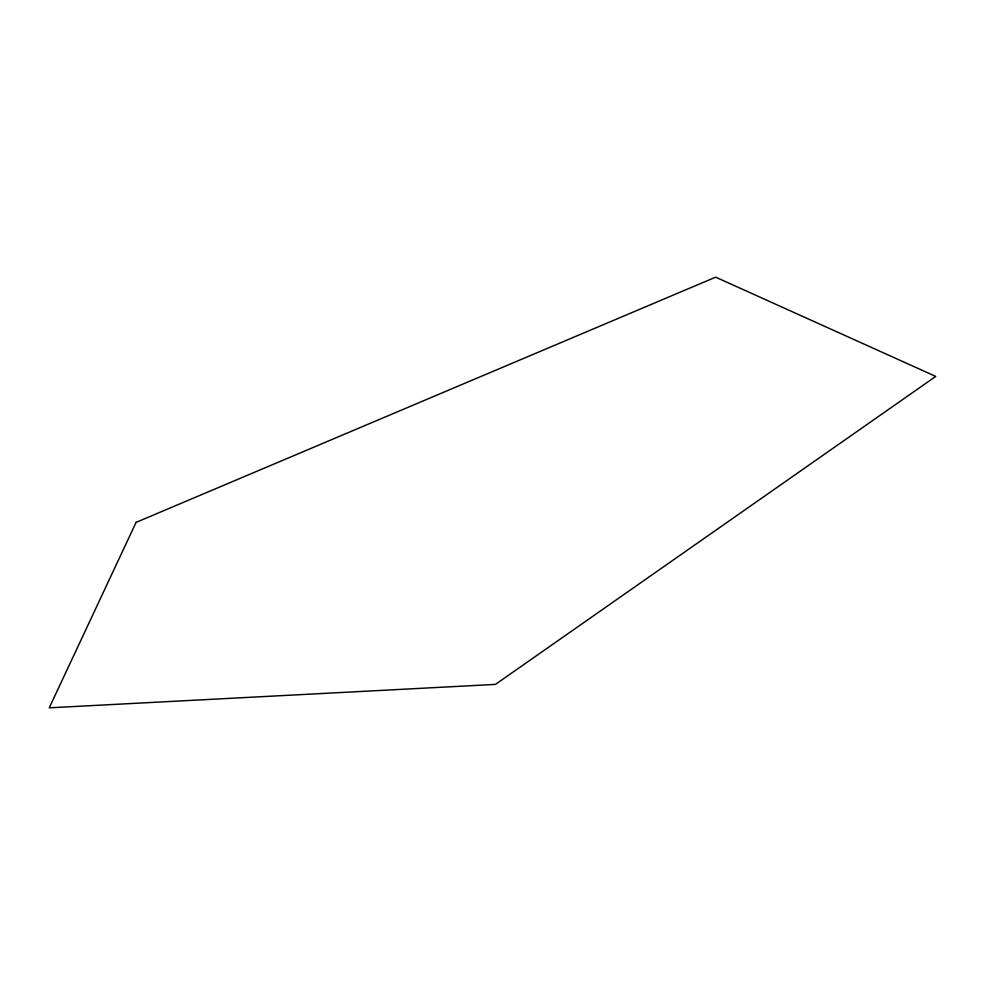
<?xml version="1.0" encoding="UTF-8"?>
<svg xmlns="http://www.w3.org/2000/svg" width="985" height="985" viewBox="0 0 985 985"><rect width="100%" height="100%" fill="white"/><g stroke="black" fill="none" stroke-linecap="round" stroke-linejoin="round"><path stroke-width="1.48" d="M136.09 522.382L49.25 707.833L495.43 684.403L935.75 376.418L715.652 277.167L136.09 522.382"/></g></svg>
